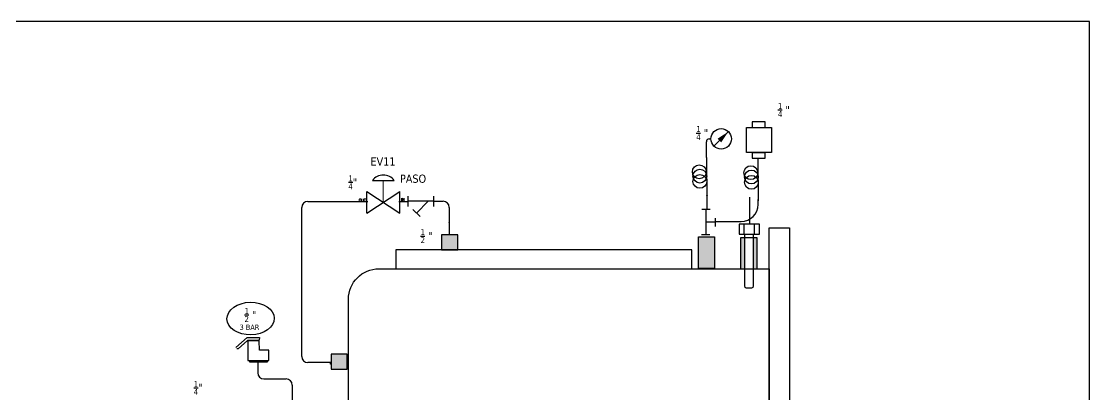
# Model space of a CAD drawing. Header units: millimetres. Extents: x -66 to 265, y 10 to 221.
# Drawn here: x 88.8 to 265, y 143.4 to 205 of the extents above; entities that cross this region are included whole.
import ezdxf
from ezdxf.enums import TextEntityAlignment as Align

# ---------------------------------------------------------------- set-up
doc = ezdxf.new("R2010")
doc.units = ezdxf.units.MM
for name, color, linetype in [('SYMS', 7, 'Continuous'), ('TERMS', 123, 'Continuous'), ('WIRENO', 250, 'Continuous'), ('WIRES', 7, 'Continuous')]:
    doc.layers.add(name, color=color, linetype=linetype)
doc.styles.get("Standard").update_dxf_attribs({"font": 'tahoma.ttf'})
doc.styles.add('WD', font='romans.shx')

# ---------------------------------------------------------------- blocks, each defined once
blk = doc.blocks.new('PT100')
at = {"layer": 'WIRENO'}
for p, q in [((92.1, 58.19), (82.46, 58.19)), ((92, 59.72), (95.38, 59.72)), ((92, 56.1), (95.38, 56.1))]:
    blk.add_line(p, q, dxfattribs=at)
blk.add_lwpolyline([(95.5, 61.6), (92, 61.6), (92, 54.47), (95.5, 54.47)], close=True, dxfattribs=at)
blk.add_lwpolyline([(95.5, 59.35), (113.92, 59.35, -0.414214), (114.42, 58.85), (114.42, 56.97, -0.414214), (113.92, 56.47), (95.5, 56.47)], format="xyb", close=True, dxfattribs=at)
blk = doc.blocks.new('HST1_STRAINER_Y_TYPE')
at = {"ltscale": 3.2258}
for p, q in [((0, 0.125), (0, -0.125)), ((0.625, 0.125), (0.625, -0.125)), ((0, 0), (0.625, 0)), ((0.125, 0), (0.412, -0.287)), ((0.324, -0.376), (0.501, -0.199))]:
    blk.add_line(p, q, dxfattribs=at)
at = {"style": 'WD', "flags": 1}
for tag, height, p in [('INST', 0.125, (0.33, 0.71)), ('LOC', 0.125, (0.306, 0.549)), ('TAG1', 0.125, (0.324, 0.34)), ('FAMILY', 0.01, (1.09, 0.044)), ('CAT', 0.01, (1.09, -0.001)), ('WDTYPE', 0.01, (1.102, -0.093)), ('MFG', 0.01, (1.092, -0.032)), ('ASSYCODE', 0.01, (1.12, -0.061))]:
    blk.add_attdef(tag, text='', height=height, dxfattribs=at).set_placement(p, align=Align.CENTER)
at = {"style": 'WD'}
for tag, height, p in [('WDTAGALT', 0.125, (0.035, 0.2)), ('TERM01', 0.0625, (-0.024, 0.018))]:
    blk.add_attdef(tag, text='', height=height, dxfattribs=at).set_placement(p, align=Align.RIGHT)
for tag, p, height in [('RATING1', (0.6, 0.18), 0.125), ('X4TERM01', (0, 0), 0.005), ('X1TERM03', (0.625, 0), 0.005), ('TERM03', (0.632, 0.013), 0.0625), ('DESC1', (-0.666, -0.258), 0.125), ('DESC2', (-0.666, -0.442), 0.125), ('DESC3', (-0.666, -0.632), 0.125), ('X8TERM02', (0.412, -0.287), 0.005), ('TERM02', (0.447, -0.365), 0.0625)]:
    blk.add_attdef(tag, p, '', height=height, dxfattribs=at)
blk.add_attdef('XREF', text='', height=0.0625, rotation=0.0625, dxfattribs=at).set_placement((0.649, -0.434), align=Align.TOP_CENTER)
blk = doc.blocks.new('WDDOT')
for radius in [0.03, 0.0187, 0.00929]:
    blk.add_circle((0, 0), radius)
blk = doc.blocks.new('TNueva')
at = {"layer": 'WIRENO'}
for p, q in [((227.06, 75.75), (226.14, 75.75)), ((226.56, 74.71), (226.56, 75.74)), ((225.17, 74.25), (225.17, 75.16)), ((225.18, 74.71), (227.93, 74.71)), ((227.95, 74.23), (227.95, 75.15))]:
    blk.add_line(p, q, dxfattribs=at)
blk = doc.blocks.new('HME1_PRESS_M')
blk.add_line((0.036, -0.088), (0.213, 0.089))
blk.add_circle((0.125, 0), 0.125)
blk.add_solid([(0.082, 0.002), (0.126, -0.042), (0.213, 0.089)])
at = {"style": 'WD', "width": 0.7}
for tag, p in [('INST', (0.125, 0.5)), ('LOC', (0.125, 0.344)), ('TAG1', (0.125, 0.188)), ('DESC1', (0.125, -0.344)), ('DESC2', (0.125, -0.5)), ('DESC3', (0.125, -0.656)), ('WDTAGALT', (0.125, -0.812))]:
    blk.add_attdef(tag, text='', height=0.125, dxfattribs=at).set_placement(p, align=Align.CENTER)
blk.add_attdef('TERM01', text='', height=0.0625, dxfattribs=at).set_placement((-0.032, 0.031), align=Align.RIGHT)
at = {"style": 'WD'}
for tag, p, height, flags in [('X4TERM01', (0, 0), 0.005, 1), ('WDTYPE', (0.062, 0.062), 0.01, 1), ('WDBLKNAM', (0.134, 0.001), 0.01, 9), ('X1TERM02', (0.248, 0), 0.005, 1), ('FAMILY', (0.13, -0.035), 0.01, 9)]:
    blk.add_attdef(tag, p, '', height=height, dxfattribs=dict(at, flags=flags))
at = {"style": 'WD', "width": 0.7}
for tag, p, height in [('TERM02', (0.28, 0.031), 0.0625), ('RATING1', (0.281, -0.188), 0.125)]:
    blk.add_attdef(tag, p, '', height=height, dxfattribs=at)
at = {"style": 'WD'}
blk.add_attdef('XREF', text='', height=0.0625, dxfattribs=at).set_placement((-0.031, -0.125), align=Align.RIGHT)
at = {"linetype": 'Continuous', "style": 'WD', "flags": 9}
for tag, p in [('MFG', (0.128, -0.085)), ('ASSYCODE', (0.13, -0.103)), ('CAT', (0.13, -0.066))]:
    blk.add_attdef(tag, p, '', height=0.01, dxfattribs=at)
blk = doc.blocks.new('ColaMarrano')
at = {"layer": 'WIRENO'}
blk.add_line((96.3, 200.92), (96.42, 188.45), dxfattribs=at)
for centre in [(94.22, 196.73), (94.4, 195.47), (94.4, 193.92)]:
    blk.add_circle(centre, 2.03, dxfattribs=at)
blk = doc.blocks.new('HGVA1_DIAPHRAGM_VALVE2')
at = {"color": 7, "linetype": 'Continuous', "lineweight": 0, "ltscale": 3.2258}
for p, q in [((-0.25, 0.5), (0.25, 0.5)), ((0, 0), (0, 0.5))]:
    blk.add_line(p, q, dxfattribs=at)
for p, q in [((-0.375, -0.25), (-0.375, 0.25)), ((-0.375, -0.25), (0.375, 0.25)), ((-0.375, 0.25), (0.375, -0.25)), ((0.375, -0.25), (0.375, 0.25))]:
    blk.add_line(p, q)
at = {"ltscale": 25.4, "flags": 128}
blk.add_lwpolyline([(0.25, 0.5, 0.5), (-0.25, 0.5)], format="xyb", close=True, dxfattribs=at)
at = {"style": 'WD', "flags": 1}
for tag, p in [('INST', (-0.469, 0.748)), ('TAG1', (-0.469, 0.378)), ('LOC', (-0.469, 0.587))]:
    blk.add_attdef(tag, text='', height=0.125, dxfattribs=at).set_placement(p, align=Align.RIGHT)
at = {"style": 'WD'}
blk.add_attdef('XREF', text='', height=0.0625, rotation=0.0625, dxfattribs=at).set_placement((0.518, 0.271), align=Align.TOP_CENTER)
blk.add_attdef('TERM01', text='', height=0.0625, dxfattribs=at).set_placement((-0.399, 0.018), align=Align.RIGHT)
for tag, p, height in [('X4TERM01', (-0.375, 0), 0.005), ('X1TERM02', (0.375, 0), 0.005), ('TERM02', (0.406, 0.036), 0.0625), ('RATING1', (0.388, -0.162), 0.125), ('DESC1', (0.388, -0.378), 0.125), ('DESC2', (0.388, -0.562), 0.125), ('DESC3', (0.388, -0.752), 0.125), ('WDTAGALT', (0.388, -0.907), 0.125)]:
    blk.add_attdef(tag, p, '', height=height, dxfattribs=at)
at = {"style": 'WD', "flags": 1}
for tag, p in [('WDTYPE', (-0.154, -0.127)), ('FAMILY', (-0.143, -0.17)), ('CAT', (-0.143, -0.215)), ('MFG', (-0.141, -0.246)), ('ASSYCODE', (-0.113, -0.275))]:
    blk.add_attdef(tag, text='', height=0.01, dxfattribs=at).set_placement(p, align=Align.CENTER)
blk = doc.blocks.new('SAFETY')
at = {"layer": 'WIRENO'}
for p, q in [((90.56, 155.92), (92.05, 157.26)), ((92.08, 156.85), (90.86, 155.76)), ((92.05, 157.26), (93.67, 157.26)), ((93.65, 156.88), (92.08, 156.85)), ((92.13, 156.84), (92.15, 154.22)), ((93.65, 156.83), (92.15, 156.83)), ((93.67, 157.26), (93.65, 156.88)), ((93.67, 155.56), (93.65, 156.83)), ((90.86, 155.76), (90.69, 155.74)), ((94.91, 155.56), (93.67, 155.56)), ((94.91, 154.22), (94.91, 155.56)), ((92.15, 154.22), (94.91, 154.22)), ((92.37, 154.22), (92.37, 154.04)), ((92.37, 154.04), (94.73, 154.04)), ((94.73, 154.04), (94.73, 154.22))]:
    blk.add_line(p, q, dxfattribs=at)

msp = doc.modelspace()

# ---------------------------------------------------------------- hatches: boundary and pattern name
at = {"layer": 'WIRENO'}
h = msp.add_hatch(dxfattribs=at)
h.set_pattern_fill('AR-CONC', color=256, scale=0.5)
h.set_pattern_definition([(50, (94.65, 114.085), (91.09, -7.97), [9.525, -104.775]), (355, (94.65, 114.085), (-17.62, 95.53), [7.62, -83.82]), (100.45, (102.24, 113.42), (73.47, 87.56), [8.095, -89.045]), (46.18, (94.65, 139.49), (135.54, -21.02), [14.29, -157.16]), (96.64, (105.94, 137.73), (118.7, 123.71), [12.14, -133.57]), (351.18, (94.65, 139.49), (118.7, 123.71), [11.43, -125.73]), (21, (107.35, 133.135), (75.81, -51.13), [9.525, -104.775]), (326, (107.35, 133.135), (30.9, 92.09), [7.62, -83.82]), (71.45, (113.66, 128.87), (106.71, 40.96), [8.095, -89.045]), (37.5, (94.647, 114.085), (1.544, 42.278), [0, -82.804, 0, -85.09, 0, -84.1375]), (7.5, (94.647, 114.085), (33.41, 50.09), [0, -48.514, 0, -80.899, 0, -32.0675]), (327.5, (66.326, 114.085), (67.795, -2.864), [0, -31.75, 0, -99.06, 0, -131.445]), (317.5, (53.626, 114.085), (74.065, 12.713), [0, -41.275, 0, -65.786, 0, -93.345])])
h.paths.add_polyline_path([(138.11, 191.67), (141.17, 191.67), (141.18, 193.17), (138.11, 193.17), (138.11, 194.66), (136.01, 192.57), (138.11, 190.46)])
h = msp.add_hatch(dxfattribs=at)
h.set_pattern_fill('AR-CONC', color=256)
h.paths.add_polyline_path([(141.18, 193.17), (138.11, 193.17), (138.11, 194.66), (136.01, 192.57), (138.11, 190.46), (138.11, 191.67), (141.17, 191.67)])
h = msp.add_hatch(dxfattribs=at)
h.set_pattern_fill('ANGLE', color=256)
h.set_pattern_definition([(0, (66.6455, 28.312), (0, 6.985), [5.08, -1.905]), (90, (66.6455, 28.312), (-6.985, 4e-16), [5.08, -1.905])])
h.paths.add_polyline_path([(148.64, 178.36), (146.36, 178.36), (146.36, 177.38), (148.64, 177.38)])
h.paths.add_polyline_path([(148.64, 172.94), (146.36, 172.94), (146.36, 171.97), (148.64, 171.97)])
h = msp.add_hatch(color=256, dxfattribs=at)
h.dxf.hatch_style = 1
h.paths.add_polyline_path([(160.79, 169.82), (158.14, 169.82), (158.14, 167.33), (160.79, 167.33)])
h = msp.add_hatch(color=256, dxfattribs=at)
h.dxf.hatch_style = 1
h.paths.add_polyline_path([(200.48, 167.35), (200.48, 164.27), (203.14, 164.27), (203.14, 167.35)])
h.paths.add_polyline_path([(200.48, 169.49), (200.48, 167.35), (203.14, 167.35), (203.14, 169.49)])
h = msp.add_hatch(color=256, dxfattribs=at)
h.dxf.hatch_style = 1
h.paths.add_polyline_path([(210.13, 167.3), (209.5, 167.3), (209.5, 164.19), (210.13, 164.19)])
h.paths.add_polyline_path([(210.13, 169.36), (209.5, 169.36), (209.5, 167.3), (210.13, 167.3)])
h.paths.add_polyline_path([(208.15, 169.36), (207.47, 169.36), (207.47, 167.3), (208.15, 167.3)])
h.paths.add_polyline_path([(208.15, 167.3), (207.47, 167.3), (207.47, 164.19), (208.15, 164.19)])
h = msp.add_hatch(dxfattribs=at)
h.set_pattern_fill('ANGLE', color=256)
h.set_pattern_definition([(0, (0, 0), (0, 6.985), [5.08, -1.905]), (90, (0, 0), (-6.985, 4e-16), [5.08, -1.905])])
h.paths.add_polyline_path([(213.99, 169.78, 1), (212.17, 169.78, 1)])
h = msp.add_hatch(color=256, dxfattribs=at)
h.dxf.hatch_style = 1
h.paths.add_polyline_path([(142.55, 150.14), (139.9, 150.14), (139.9, 147.65), (142.55, 147.65)])

# ---------------------------------------------------------------- linework, layer by layer
at = {"color": 7, "linetype": 'Continuous'}
for p, q in [((265, 205), (15, 205)), ((265, 10), (265, 205))]:
    msp.add_line(p, q, dxfattribs=at)
at = {"layer": 'WIRENO'}
for points in [[(208.41, 187.48), (212.55, 187.48), (212.55, 183.35), (208.41, 183.35)], [(209.34, 187.49), (211.47, 187.49), (211.47, 188.41), (209.34, 188.41)], [(209.34, 182.42), (211.47, 182.42), (211.47, 183.33), (209.34, 183.33)], [(212.13, 170.93), (215.48, 170.93), (215.48, 126.87), (212.13, 126.87)], [(158.14, 167.33), (160.79, 167.33), (160.79, 169.82), (158.14, 169.82)], [(200.48, 169.49), (203.14, 169.49), (203.14, 164.27), (200.48, 164.27)], [(207.47, 169.36), (210.13, 169.36), (210.13, 164.14), (207.47, 164.14)], [(139.9, 147.65), (142.55, 147.65), (142.55, 150.14), (139.9, 150.14)]]:
    msp.add_lwpolyline(points, close=True, dxfattribs=at)
msp.add_lwpolyline([(147.71, 164.19), (212.15, 164.19), (212.15, 132.96), (147.78, 132.96, -0.414214), (142.78, 137.96), (142.78, 159.19, -0.414214), (147.78, 164.19), (199.41, 164.19), (199.41, 167.3), (150.6, 167.3), (150.6, 164.19)], format="xyb", dxfattribs=at)
msp.add_ellipse((126.64, 155.99), major_axis=(3.9, 0.07), ratio=0.68956, dxfattribs=at)
at = {"layer": 'WIRES'}
for p, q in [((201.8, 182.54), (201.8, 185.15)), ((202.27, 185.62), (202.55, 185.62)), ((201.88, 176.3), (201.88, 175.16)), ((136.07, 175.31), (145.96, 175.31)), ((151.07, 175.32), (151.82, 175.32)), ((151.82, 175.32), (151.82, 175.31)), ((151.82, 175.31), (152.28, 175.31)), ((152.28, 175.31), (152.28, 175.32)), ((152.28, 175.32), (152.56, 175.32)), ((156.78, 175.33), (158.38, 175.33)), ((201.87, 175.16), (201.87, 174.02)), ((210.35, 175.6), (210.29, 175.6)), ((210.35, 174.8), (210.35, 175.6)), ((135.07, 149.72), (135.07, 174.31)), ((159.38, 174.33), (159.38, 171.84)), ((159.38, 171.93), (159.38, 169.78)), ((203.37, 171.99), (207.53, 171.99)), ((201.57, 169.8), (201.53, 169.8)), ((127.83, 148.85), (127.83, 147.03)), ((139.8, 148.72), (136.07, 148.72)), ((139.8, 148.49), (139.8, 148.72)), ((139.9, 148.49), (139.8, 148.49)), ((139.9, 148.83), (139.9, 148.49)), ((128.83, 146.03), (132.5, 146.03)), ((133.5, 145.03), (133.5, 139.69))]:
    msp.add_line(p, q, dxfattribs=at)
for centre, radius, start, end in [((202.27, 185.15), 0.469, 90, 180), ((136.07, 174.31), 1, 90, 180), ((158.38, 174.33), 1, 0, 90), ((207.53, 174.8), 2.81, 270, 0), ((136.07, 149.72), 1, 180, 270), ((128.83, 147.03), 1, 180, 270), ((132.5, 145.03), 1, 0, 90)]:
    msp.add_arc(centre, radius, start, end, dxfattribs=at)

# ---------------------------------------------------------------- block references
at = {"layer": 'SYMS'}
for name, p, xscale, yscale, zscale in [('HME1_PRESS_M', (202.55, 185.62), 13.5, 13.5, 13.5), ('HST1_STRAINER_Y_TYPE', (156.78, 175.33), -6.749999999999999, 6.749999999999999, 6.749999999999999)]:
    msp.add_blockref(name, p, dxfattribs=dict(at, xscale=xscale, yscale=yscale, zscale=zscale))
ref = msp.add_blockref('HGVA1_DIAPHRAGM_VALVE2', (148.52, 175.16), dxfattribs=dict(at, xscale=7.199999999999999, yscale=7.199999999999999, zscale=7.199999999999999))
ref.add_attrib('TERM01', 'OUT', dxfattribs={"layer": 'TERMS', "height": 0.45, "style": 'WD'}).set_placement((145.64, 175.29), align=Align.RIGHT)
ref.add_attrib('TERM02', 'IN', (151.44, 175.42), dxfattribs={"layer": 'TERMS', "height": 0.45, "style": 'WD'})
for p in [(201.88, 176.3), (159.38, 171.84)]:
    msp.add_blockref('WDDOT', p, dxfattribs=at)
at = {"layer": 'WIRENO'}
for name, p, xscale, yscale, zscale in [('ColaMarrano', (147.63, 69.53), 0.5625, 0.5625, 0.5625), ('ColaMarrano', (156.12, 69.38), 0.5625, 0.5625, 0.5625), ('SAFETY', (11.01, -43.7), 1.25, 1.25, 1.25)]:
    msp.add_blockref(name, p, dxfattribs=dict(at, xscale=xscale, yscale=yscale, zscale=zscale))
at = {"layer": 'WIRENO', "rotation": 270}
for name, p, xscale, yscale, zscale in [('PT100', (181.68, 214.66), 0.46875, 0.46875, 0.46875), ('TNueva', (89.67, 511.77), 1.5, 1.5, 1.5)]:
    msp.add_blockref(name, p, dxfattribs=dict(at, xscale=xscale, yscale=yscale, zscale=zscale))

# ---------------------------------------------------------------- texts
at = {"char_height": 1.35, "attachment_point": 1}
for s, width, insert in [('\\A1;   {\\H0.7x;\\S1/4;} "', 4.4601, (212.09, 191.52)), ('\\A1;   {\\H0.7x;\\S1/4;} "', 4.4601, (198.62, 187.72)), ('\\A1;EV11', 10.8698, (146.41, 182.56)), ('\\A1;PASO', 10.8698, (151.27, 179.73)), ('\\A1;   {\\H0.7x;\\S1/4;}"', 4.4601, (141.25, 179.59)), ('\\A1;   {\\H0.7x;\\S1/2;} "', 4.4601, (153.16, 170.73)), ('\\A1;   {\\H0.7x;\\S1/2;\\H1.4286x; }"\\P{\\H0.64815x;  3 BAR}', 4.4601, (124.13, 157.71)), ('\\A1;   {\\H0.7x;\\S1/4;}"', 4.4601, (115.75, 145.71))]:
    msp.add_mtext_dynamic_manual_height_columns(s, width=width, gutter_width=1, heights=[0], dxfattribs=dict(at, insert=insert))

doc.saveas('drawing.dxf')
